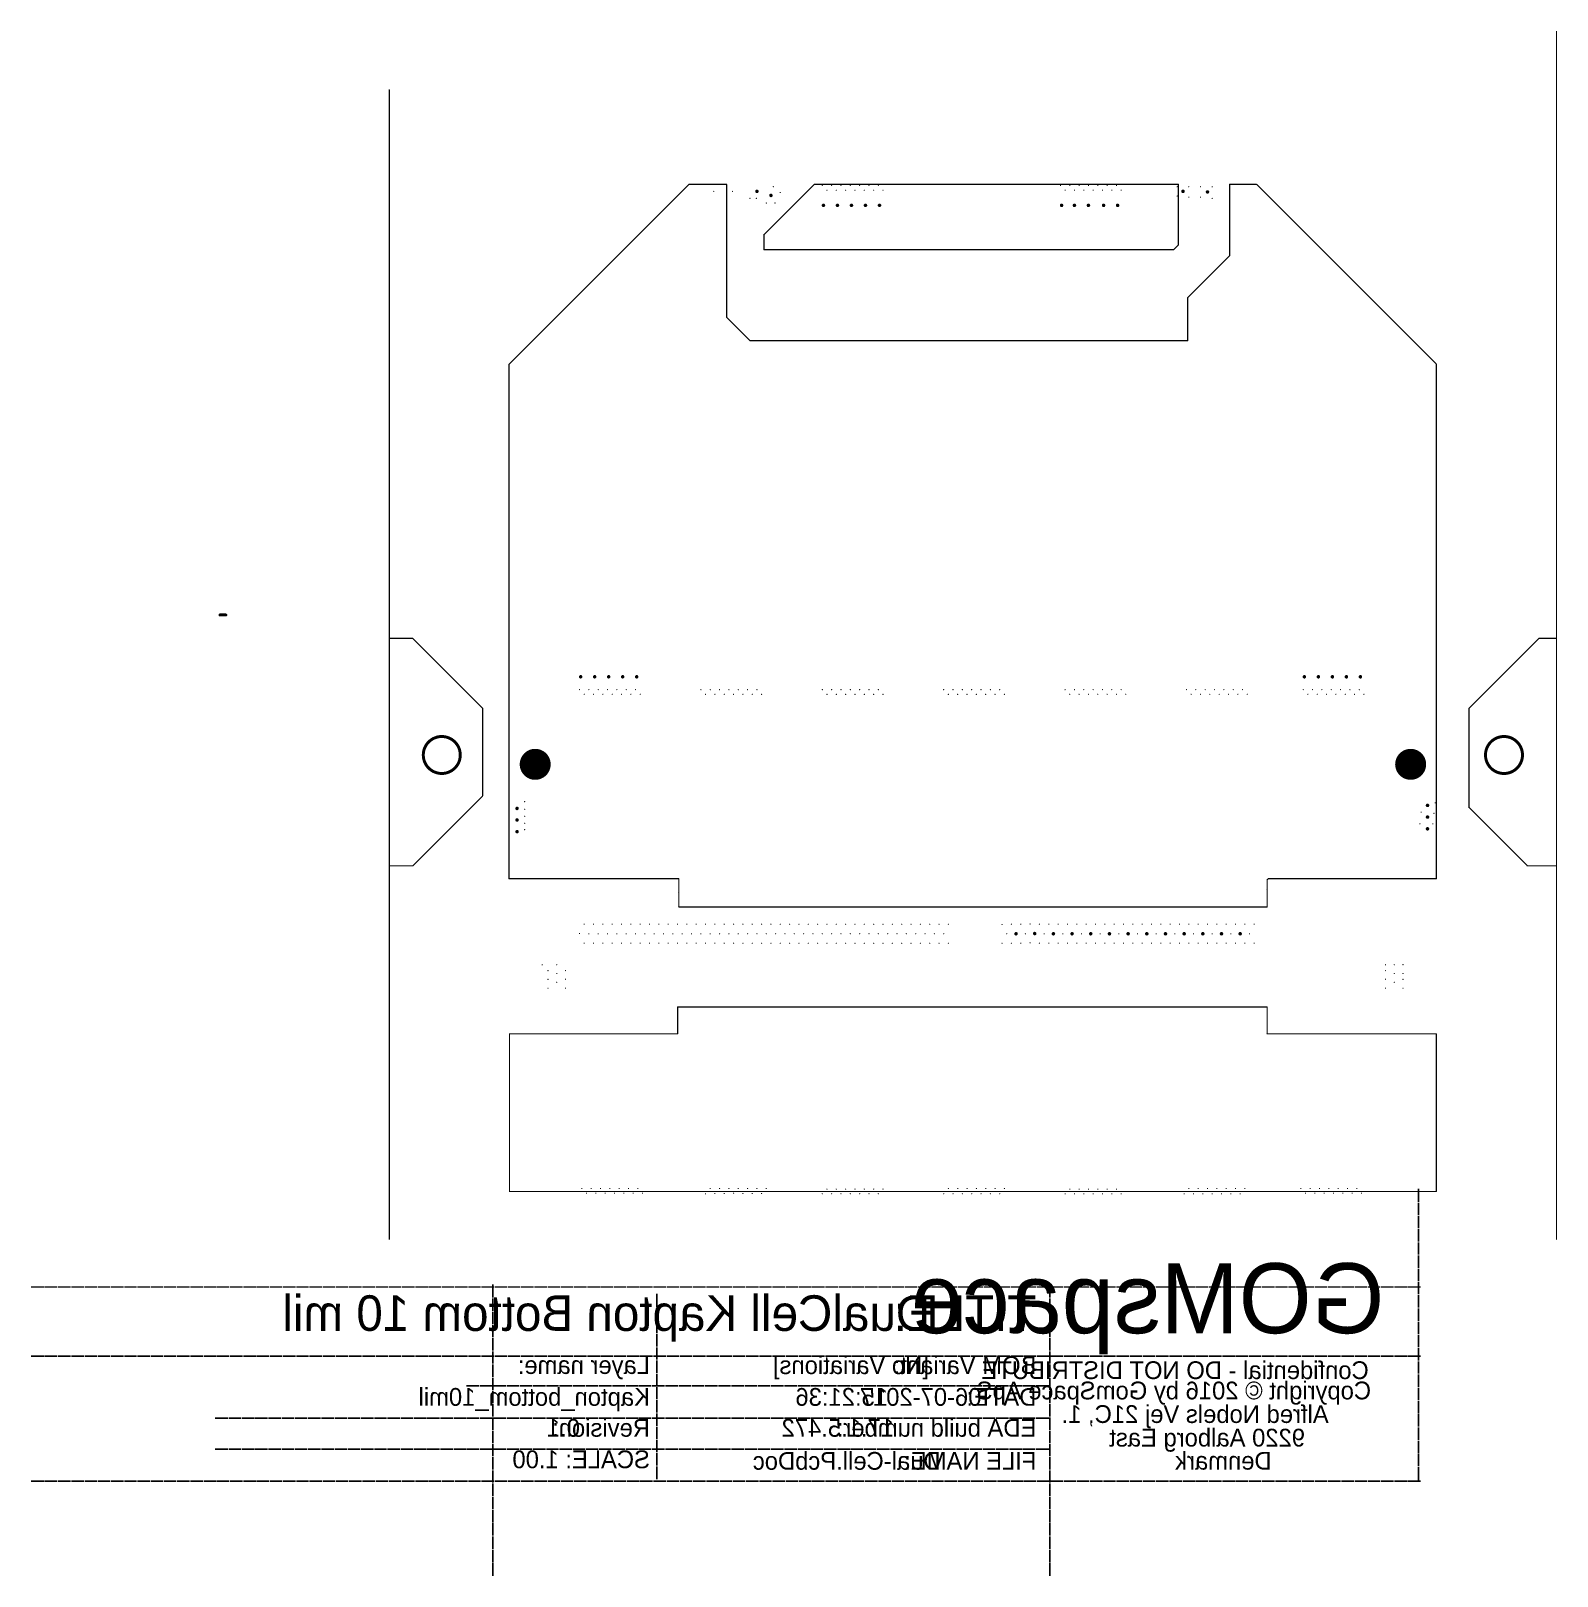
# Model space of a CAD drawing. Header units: millimetres. Extents: x 16 to 146, y 53 to 186.
import ezdxf

# ---------------------------------------------------------------- set-up
doc = ezdxf.new("R2010")
doc.units = ezdxf.units.MM
for name, color, linetype in [('Mechanical24', 56, 'Continuous'), ('PadHoleLayer', 156, 'Continuous'), ('ViaHoleLayer', 16, 'Continuous')]:
    doc.layers.add(name, color=color, linetype=linetype)

msp = doc.modelspace()

# ---------------------------------------------------------------- linework, layer by layer
at = {"layer": 'Mechanical24'}
for points, const_width in [([(146.33, 82.35), (146.33, 185.85)], 0.1), ([(46.33, 82.35), (46.33, 180.85)], 0.1), ([(56.58, 157.32), (72, 172.75)], 0.1), ([(72, 172.75), (75.23, 172.75)], 0.1), ([(75.23, 161.35), (75.23, 172.75)], 0.1), ([(78.43, 168.45), (82.73, 172.75)], 0.1), ([(82.73, 172.75), (113.93, 172.75)], 0.1), ([(113.93, 167.55), (113.93, 172.75)], 0.1), ([(118.33, 172.75), (120.63, 172.75)], 0.1), ([(118.33, 166.65), (118.33, 172.75)], 0.1), ([(120.63, 172.75), (136.03, 157.35)], 0.1), ([(78.43, 167.15), (78.43, 168.45)], 0.1), ([(78.43, 167.15), (113.53, 167.15)], 0.1), ([(113.53, 167.15), (113.93, 167.55)], 0.1), ([(114.73, 163.05), (118.33, 166.65)], 0.1), ([(114.73, 159.35), (114.73, 163.05)], 0.1), ([(75.23, 161.35), (77.23, 159.35)], 0.1), ([(77.23, 159.35), (114.73, 159.35)], 0.1), ([(56.58, 113.25), (56.58, 157.32)], 0.1), ([(136.03, 113.25), (136.03, 157.35)], 0.1), ([(31.83, 135.85), (32.33, 135.85)], 0.254), ([(46.33, 133.85), (48.33, 133.85)], 0.1), ([(48.33, 133.85), (54.33, 127.85)], 0.1), ([(138.83, 127.85), (144.83, 133.85)], 0.1), ([(144.83, 133.85), (146.33, 133.85)], 0.1), ([(54.33, 120.35), (54.33, 127.85)], 0.1), ([(138.83, 119.35), (138.83, 127.85)], 0.1), ([(48.33, 114.35), (54.33, 120.35)], 0.1), ([(138.83, 119.35), (143.83, 114.35)], 0.1), ([(46.33, 114.35), (48.33, 114.35)], 0.1), ([(143.83, 114.35), (146.33, 114.35)], 0.1), ([(56.58, 113.25), (64.17, 113.25)], 0.1), ([(64.17, 113.25), (71.13, 113.25)], 0.1), ([(71.13, 112.03), (71.13, 113.25)], 0.1), ([(121.53, 113.15), (121.63, 113.25)], 0.1), ([(121.53, 112.35), (121.53, 113.15)], 0.1), ([(121.63, 113.25), (128.23, 113.25)], 0.1), ([(128.23, 113.25), (136.03, 113.25)], 0.1), ([(71.13, 110.83), (71.13, 112.03)], 0.1), ([(121.53, 110.83), (121.53, 112.35)], 0.1), ([(71.13, 110.83), (121.53, 110.83)], 0.1), ([(71.03, 99.95), (71.03, 102.25)], 0.1), ([(71.03, 102.25), (121.53, 102.25)], 0.1), ([(121.53, 99.95), (121.53, 102.25)], 0.1), ([(56.63, 99.95), (69.13, 99.95)], 0.1), ([(56.63, 86.45), (56.63, 99.95)], 0.1), ([(69.13, 99.95), (71.03, 99.95)], 0.1), ([(121.53, 99.95), (136.03, 99.95)], 0.1), ([(136.03, 86.45), (136.03, 99.95)], 0.1), ([(56.63, 86.45), (136.03, 86.45)], 0.1)]:
    msp.add_lwpolyline(points, dxfattribs=dict(at, const_width=const_width))
for points, const_width in [([(146.3, 185.85, 1), (146.35, 185.85, 1)], 0.05), ([(46.3, 180.85, 1), (46.35, 180.85, 1)], 0.05), ([(71.98, 172.75, 1), (72.03, 172.75, 1)], 0.05), ([(71.98, 172.75, 1), (72.03, 172.75, 1)], 0.05), ([(75.2, 172.75, 1), (75.25, 172.75, 1)], 0.05), ([(75.2, 172.75, 1), (75.25, 172.75, 1)], 0.05), ([(82.7, 172.75, 1), (82.75, 172.75, 1)], 0.05), ([(82.7, 172.75, 1), (82.75, 172.75, 1)], 0.05), ([(113.9, 172.75, 1), (113.95, 172.75, 1)], 0.05), ([(113.9, 172.75, 1), (113.95, 172.75, 1)], 0.05), ([(118.3, 172.75, 1), (118.35, 172.75, 1)], 0.05), ([(118.3, 172.75, 1), (118.35, 172.75, 1)], 0.05), ([(120.6, 172.75, 1), (120.65, 172.75, 1)], 0.05), ([(120.6, 172.75, 1), (120.65, 172.75, 1)], 0.05), ([(78.4, 168.45, 1), (78.45, 168.45, 1)], 0.05), ([(78.4, 168.45, 1), (78.45, 168.45, 1)], 0.05), ([(78.4, 167.15, 1), (78.45, 167.15, 1)], 0.05), ([(78.4, 167.15, 1), (78.45, 167.15, 1)], 0.05), ([(113.5, 167.15, 1), (113.55, 167.15, 1)], 0.05), ([(113.5, 167.15, 1), (113.55, 167.15, 1)], 0.05), ([(113.9, 167.55, 1), (113.95, 167.55, 1)], 0.05), ([(113.9, 167.55, 1), (113.95, 167.55, 1)], 0.05), ([(118.3, 166.65, 1), (118.35, 166.65, 1)], 0.05), ([(118.3, 166.65, 1), (118.35, 166.65, 1)], 0.05), ([(114.7, 163.05, 1), (114.75, 163.05, 1)], 0.05), ([(114.7, 163.05, 1), (114.75, 163.05, 1)], 0.05), ([(75.2, 161.35, 1), (75.25, 161.35, 1)], 0.05), ([(75.2, 161.35, 1), (75.25, 161.35, 1)], 0.05), ([(77.2, 159.35, 1), (77.25, 159.35, 1)], 0.05), ([(77.2, 159.35, 1), (77.25, 159.35, 1)], 0.05), ([(114.7, 159.35, 1), (114.75, 159.35, 1)], 0.05), ([(114.7, 159.35, 1), (114.75, 159.35, 1)], 0.05), ([(56.55, 157.32, 1), (56.6, 157.32, 1)], 0.05), ([(56.55, 157.32, 1), (56.6, 157.32, 1)], 0.05), ([(136, 157.35, 1), (136.05, 157.35, 1)], 0.05), ([(136, 157.35, 1), (136.05, 157.35, 1)], 0.05), ([(31.76, 135.85, 1), (31.89, 135.85, 1)], 0.127), ([(32.26, 135.85, 1), (32.39, 135.85, 1)], 0.127), ([(46.3, 133.85, 1), (46.35, 133.85, 1)], 0.05), ([(48.3, 133.85, 1), (48.35, 133.85, 1)], 0.05), ([(48.3, 133.85, 1), (48.35, 133.85, 1)], 0.05), ([(144.8, 133.85, 1), (144.85, 133.85, 1)], 0.05), ([(144.8, 133.85, 1), (144.85, 133.85, 1)], 0.05), ([(146.3, 133.85, 1), (146.35, 133.85, 1)], 0.05), ([(54.3, 127.85, 1), (54.35, 127.85, 1)], 0.05), ([(54.3, 127.85, 1), (54.35, 127.85, 1)], 0.05), ([(138.8, 127.85, 1), (138.85, 127.85, 1)], 0.05), ([(138.8, 127.85, 1), (138.85, 127.85, 1)], 0.05), ([(52.41, 123.85, 1), (49.24, 123.85, 1)], 0.254), ([(143.41, 123.85, 1), (140.24, 123.85, 1)], 0.254), ([(49.18, 123.85, 1), (49.31, 123.85, 1)], 0.127), ([(52.34, 123.85, 1), (52.47, 123.85, 1)], 0.127), ([(60.03, 123.05, 1), (57.63, 123.05, 1)], 0.254), ([(57.56, 123.05, 1), (57.69, 123.05, 1)], 0.127), ([(59.96, 123.05, 1), (60.09, 123.05, 1)], 0.127), ([(135.03, 123.05, 1), (132.63, 123.05, 1)], 0.254), ([(132.56, 123.05, 1), (132.69, 123.05, 1)], 0.127), ([(134.96, 123.05, 1), (135.09, 123.05, 1)], 0.127), ([(140.18, 123.85, 1), (140.31, 123.85, 1)], 0.127), ([(143.34, 123.85, 1), (143.47, 123.85, 1)], 0.127), ([(54.3, 120.35, 1), (54.35, 120.35, 1)], 0.05), ([(54.3, 120.35, 1), (54.35, 120.35, 1)], 0.05), ([(138.8, 119.35, 1), (138.85, 119.35, 1)], 0.05), ([(138.8, 119.35, 1), (138.85, 119.35, 1)], 0.05), ([(46.3, 114.35, 1), (46.35, 114.35, 1)], 0.05), ([(48.3, 114.35, 1), (48.35, 114.35, 1)], 0.05), ([(48.3, 114.35, 1), (48.35, 114.35, 1)], 0.05), ([(143.8, 114.35, 1), (143.85, 114.35, 1)], 0.05), ([(143.8, 114.35, 1), (143.85, 114.35, 1)], 0.05), ([(146.3, 114.35, 1), (146.35, 114.35, 1)], 0.05), ([(56.55, 113.25, 1), (56.6, 113.25, 1)], 0.05), ([(56.55, 113.25, 1), (56.6, 113.25, 1)], 0.05), ([(64.15, 113.25, 1), (64.2, 113.25, 1)], 0.05), ([(64.15, 113.25, 1), (64.2, 113.25, 1)], 0.05), ([(71.1, 113.25, 1), (71.15, 113.25, 1)], 0.05), ([(71.1, 113.25, 1), (71.15, 113.25, 1)], 0.05), ([(121.5, 113.15, 1), (121.55, 113.15, 1)], 0.05), ([(121.5, 113.15, 1), (121.55, 113.15, 1)], 0.05), ([(121.6, 113.25, 1), (121.65, 113.25, 1)], 0.05), ([(121.6, 113.25, 1), (121.65, 113.25, 1)], 0.05), ([(128.2, 113.25, 1), (128.25, 113.25, 1)], 0.05), ([(128.2, 113.25, 1), (128.25, 113.25, 1)], 0.05), ([(136, 113.25, 1), (136.05, 113.25, 1)], 0.05), ([(136, 113.25, 1), (136.05, 113.25, 1)], 0.05), ([(71.1, 112.03, 1), (71.15, 112.03, 1)], 0.05), ([(71.1, 112.03, 1), (71.15, 112.03, 1)], 0.05), ([(121.5, 112.35, 1), (121.55, 112.35, 1)], 0.05), ([(121.5, 112.35, 1), (121.55, 112.35, 1)], 0.05), ([(71.1, 110.83, 1), (71.15, 110.83, 1)], 0.05), ([(71.1, 110.83, 1), (71.15, 110.83, 1)], 0.05), ([(121.5, 110.83, 1), (121.55, 110.83, 1)], 0.05), ([(121.5, 110.83, 1), (121.55, 110.83, 1)], 0.05), ([(71, 102.25, 1), (71.05, 102.25, 1)], 0.05), ([(71, 102.25, 1), (71.05, 102.25, 1)], 0.05), ([(121.5, 102.25, 1), (121.55, 102.25, 1)], 0.05), ([(121.5, 102.25, 1), (121.55, 102.25, 1)], 0.05), ([(56.6, 99.95, 1), (56.65, 99.95, 1)], 0.05), ([(56.6, 99.95, 1), (56.65, 99.95, 1)], 0.05), ([(69.1, 99.95, 1), (69.15, 99.95, 1)], 0.05), ([(69.1, 99.95, 1), (69.15, 99.95, 1)], 0.05), ([(71, 99.95, 1), (71.05, 99.95, 1)], 0.05), ([(71, 99.95, 1), (71.05, 99.95, 1)], 0.05), ([(121.5, 99.95, 1), (121.55, 99.95, 1)], 0.05), ([(121.5, 99.95, 1), (121.55, 99.95, 1)], 0.05), ([(136, 99.95, 1), (136.05, 99.95, 1)], 0.05), ([(136, 99.95, 1), (136.05, 99.95, 1)], 0.05), ([(56.6, 86.45, 1), (56.65, 86.45, 1)], 0.05), ([(56.6, 86.45, 1), (56.65, 86.45, 1)], 0.05), ([(136, 86.45, 1), (136.05, 86.45, 1)], 0.05), ([(136, 86.45, 1), (136.05, 86.45, 1)], 0.05), ([(46.3, 82.35, 1), (46.35, 82.35, 1)], 0.05), ([(146.3, 82.35, 1), (146.35, 82.35, 1)], 0.05)]:
    msp.add_lwpolyline(points, format="xyb", close=True, dxfattribs=dict(at, const_width=const_width))
at = {"layer": 'PadHoleLayer', "const_width": 1.1}
for points in [[(58.28, 123.05, 1), (59.37, 123.05, 1)], [(133.28, 123.05, 1), (134.37, 123.05, 1)]]:
    msp.add_lwpolyline(points, format="xyb", close=True, dxfattribs=at)
at = {"layer": 'ViaHoleLayer'}
for points, const_width in [([(74.1, 172.15, 1), (74.15, 172.15, 1)], 0.05), ([(75.7, 172.15, 1), (75.75, 172.15, 1)], 0.05), ([(77.75, 172.15, 1), (77.9, 172.15, 1)], 0.15), ([(79.2, 172.55, 1), (79.25, 172.55, 1)], 0.05), ([(83.4, 172.65, 1), (83.45, 172.65, 1)], 0.05), ([(83.8, 172.25, 1), (83.85, 172.25, 1)], 0.05), ([(84.2, 172.65, 1), (84.25, 172.65, 1)], 0.05), ([(84.6, 172.25, 1), (84.65, 172.25, 1)], 0.05), ([(85, 172.65, 1), (85.05, 172.65, 1)], 0.05), ([(85.4, 172.25, 1), (85.45, 172.25, 1)], 0.05), ([(85.8, 172.65, 1), (85.85, 172.65, 1)], 0.05), ([(86.2, 172.25, 1), (86.25, 172.25, 1)], 0.05), ([(86.6, 172.65, 1), (86.65, 172.65, 1)], 0.05), ([(87, 172.25, 1), (87.05, 172.25, 1)], 0.05), ([(87.4, 172.65, 1), (87.45, 172.65, 1)], 0.05), ([(87.8, 172.25, 1), (87.85, 172.25, 1)], 0.05), ([(88.2, 172.65, 1), (88.25, 172.65, 1)], 0.05), ([(88.6, 172.25, 1), (88.65, 172.25, 1)], 0.05), ([(103.8, 172.65, 1), (103.85, 172.65, 1)], 0.05), ([(104.2, 172.25, 1), (104.25, 172.25, 1)], 0.05), ([(104.6, 172.65, 1), (104.65, 172.65, 1)], 0.05), ([(105, 172.25, 1), (105.05, 172.25, 1)], 0.05), ([(105.4, 172.65, 1), (105.45, 172.65, 1)], 0.05), ([(105.8, 172.25, 1), (105.85, 172.25, 1)], 0.05), ([(106.2, 172.65, 1), (106.25, 172.65, 1)], 0.05), ([(106.6, 172.25, 1), (106.65, 172.25, 1)], 0.05), ([(107, 172.65, 1), (107.05, 172.65, 1)], 0.05), ([(107.4, 172.25, 1), (107.45, 172.25, 1)], 0.05), ([(107.8, 172.65, 1), (107.85, 172.65, 1)], 0.05), ([(108.2, 172.25, 1), (108.25, 172.25, 1)], 0.05), ([(108.6, 172.65, 1), (108.65, 172.65, 1)], 0.05), ([(109, 172.25, 1), (109.05, 172.25, 1)], 0.05), ([(113.8, 172.55, 1), (113.85, 172.55, 1)], 0.05), ([(114.25, 172.15, 1), (114.4, 172.15, 1)], 0.15), ([(114.8, 172.55, 1), (114.85, 172.55, 1)], 0.05), ([(115.8, 172.55, 1), (115.85, 172.55, 1)], 0.05), ([(116.35, 172.1, 1), (116.5, 172.1, 1)], 0.15), ([(116.8, 172.55, 1), (116.85, 172.55, 1)], 0.05), ([(77.2, 171.55, 1), (77.25, 171.55, 1)], 0.05), ([(77.75, 171.55, 1), (77.8, 171.55, 1)], 0.05), ([(78.6, 171.15, 1), (78.65, 171.15, 1)], 0.05), ([(78.95, 171.8, 1), (79.1, 171.8, 1)], 0.15), ([(79.35, 171.15, 1), (79.4, 171.15, 1)], 0.05), ([(79.8, 172.05, 1), (79.85, 172.05, 1)], 0.05), ([(83.45, 170.95, 1), (83.6, 170.95, 1)], 0.15), ([(84.65, 170.95, 1), (84.8, 170.95, 1)], 0.15), ([(85.85, 170.95, 1), (86, 170.95, 1)], 0.15), ([(87.05, 170.95, 1), (87.2, 170.95, 1)], 0.15), ([(88.25, 170.95, 1), (88.4, 170.95, 1)], 0.15), ([(103.85, 170.95, 1), (104, 170.95, 1)], 0.15), ([(104.95, 170.95, 1), (105.1, 170.95, 1)], 0.15), ([(106.15, 170.95, 1), (106.3, 170.95, 1)], 0.15), ([(107.45, 170.95, 1), (107.6, 170.95, 1)], 0.15), ([(108.65, 170.95, 1), (108.8, 170.95, 1)], 0.15), ([(113.8, 171.75, 1), (113.85, 171.75, 1)], 0.05), ([(114.8, 171.65, 1), (114.85, 171.65, 1)], 0.05), ([(115.8, 171.65, 1), (115.85, 171.65, 1)], 0.05), ([(116.8, 171.55, 1), (116.85, 171.55, 1)], 0.05), ([(62.65, 130.55, 1), (62.8, 130.55, 1)], 0.15), ([(63.85, 130.55, 1), (64, 130.55, 1)], 0.15), ([(65.05, 130.55, 1), (65.2, 130.55, 1)], 0.15), ([(66.25, 130.55, 1), (66.4, 130.55, 1)], 0.15), ([(67.45, 130.55, 1), (67.6, 130.55, 1)], 0.15), ([(124.65, 130.55, 1), (124.8, 130.55, 1)], 0.15), ([(125.85, 130.55, 1), (126, 130.55, 1)], 0.15), ([(127.05, 130.55, 1), (127.2, 130.55, 1)], 0.15), ([(128.25, 130.55, 1), (128.4, 130.55, 1)], 0.15), ([(129.45, 130.55, 1), (129.6, 130.55, 1)], 0.15), ([(62.6, 129.45, 1), (62.65, 129.45, 1)], 0.05), ([(63, 129.05, 1), (63.05, 129.05, 1)], 0.05), ([(63.4, 129.45, 1), (63.45, 129.45, 1)], 0.05), ([(63.8, 129.05, 1), (63.85, 129.05, 1)], 0.05), ([(64.2, 129.45, 1), (64.25, 129.45, 1)], 0.05), ([(64.6, 129.05, 1), (64.65, 129.05, 1)], 0.05), ([(65, 129.45, 1), (65.05, 129.45, 1)], 0.05), ([(65.4, 129.05, 1), (65.45, 129.05, 1)], 0.05), ([(65.8, 129.45, 1), (65.85, 129.45, 1)], 0.05), ([(66.2, 129.05, 1), (66.25, 129.05, 1)], 0.05), ([(66.6, 129.45, 1), (66.65, 129.45, 1)], 0.05), ([(67, 129.05, 1), (67.05, 129.05, 1)], 0.05), ([(67.4, 129.45, 1), (67.45, 129.45, 1)], 0.05), ([(67.8, 129.05, 1), (67.85, 129.05, 1)], 0.05), ([(73, 129.45, 1), (73.05, 129.45, 1)], 0.05), ([(73.4, 129.05, 1), (73.45, 129.05, 1)], 0.05), ([(73.8, 129.45, 1), (73.85, 129.45, 1)], 0.05), ([(74.2, 129.05, 1), (74.25, 129.05, 1)], 0.05), ([(74.6, 129.45, 1), (74.65, 129.45, 1)], 0.05), ([(75, 129.05, 1), (75.05, 129.05, 1)], 0.05), ([(75.4, 129.45, 1), (75.45, 129.45, 1)], 0.05), ([(75.8, 129.05, 1), (75.85, 129.05, 1)], 0.05), ([(76.2, 129.45, 1), (76.25, 129.45, 1)], 0.05), ([(76.6, 129.05, 1), (76.65, 129.05, 1)], 0.05), ([(77, 129.45, 1), (77.05, 129.45, 1)], 0.05), ([(77.4, 129.05, 1), (77.45, 129.05, 1)], 0.05), ([(77.8, 129.45, 1), (77.85, 129.45, 1)], 0.05), ([(78.2, 129.05, 1), (78.25, 129.05, 1)], 0.05), ([(83.4, 129.45, 1), (83.45, 129.45, 1)], 0.05), ([(83.8, 129.05, 1), (83.85, 129.05, 1)], 0.05), ([(84.2, 129.45, 1), (84.25, 129.45, 1)], 0.05), ([(84.6, 129.05, 1), (84.65, 129.05, 1)], 0.05), ([(85, 129.45, 1), (85.05, 129.45, 1)], 0.05), ([(85.4, 129.05, 1), (85.45, 129.05, 1)], 0.05), ([(85.8, 129.45, 1), (85.85, 129.45, 1)], 0.05), ([(86.2, 129.05, 1), (86.25, 129.05, 1)], 0.05), ([(86.6, 129.45, 1), (86.65, 129.45, 1)], 0.05), ([(87, 129.05, 1), (87.05, 129.05, 1)], 0.05), ([(87.4, 129.45, 1), (87.45, 129.45, 1)], 0.05), ([(87.8, 129.05, 1), (87.85, 129.05, 1)], 0.05), ([(88.2, 129.45, 1), (88.25, 129.45, 1)], 0.05), ([(88.6, 129.05, 1), (88.65, 129.05, 1)], 0.05), ([(93.8, 129.45, 1), (93.85, 129.45, 1)], 0.05), ([(94.2, 129.05, 1), (94.25, 129.05, 1)], 0.05), ([(94.6, 129.45, 1), (94.65, 129.45, 1)], 0.05), ([(95, 129.05, 1), (95.05, 129.05, 1)], 0.05), ([(95.4, 129.45, 1), (95.45, 129.45, 1)], 0.05), ([(95.8, 129.05, 1), (95.85, 129.05, 1)], 0.05), ([(96.2, 129.45, 1), (96.25, 129.45, 1)], 0.05), ([(96.6, 129.05, 1), (96.65, 129.05, 1)], 0.05), ([(97, 129.45, 1), (97.05, 129.45, 1)], 0.05), ([(97.4, 129.05, 1), (97.45, 129.05, 1)], 0.05), ([(97.8, 129.45, 1), (97.85, 129.45, 1)], 0.05), ([(98.2, 129.05, 1), (98.25, 129.05, 1)], 0.05), ([(98.6, 129.45, 1), (98.65, 129.45, 1)], 0.05), ([(99, 129.05, 1), (99.05, 129.05, 1)], 0.05), ([(104.2, 129.45, 1), (104.25, 129.45, 1)], 0.05), ([(104.6, 129.05, 1), (104.65, 129.05, 1)], 0.05), ([(105, 129.45, 1), (105.05, 129.45, 1)], 0.05), ([(105.4, 129.05, 1), (105.45, 129.05, 1)], 0.05), ([(105.8, 129.45, 1), (105.85, 129.45, 1)], 0.05), ([(106.2, 129.05, 1), (106.25, 129.05, 1)], 0.05), ([(106.6, 129.45, 1), (106.65, 129.45, 1)], 0.05), ([(107, 129.05, 1), (107.05, 129.05, 1)], 0.05), ([(107.4, 129.45, 1), (107.45, 129.45, 1)], 0.05), ([(107.8, 129.05, 1), (107.85, 129.05, 1)], 0.05), ([(108.2, 129.45, 1), (108.25, 129.45, 1)], 0.05), ([(108.6, 129.05, 1), (108.65, 129.05, 1)], 0.05), ([(109, 129.45, 1), (109.05, 129.45, 1)], 0.05), ([(109.4, 129.05, 1), (109.45, 129.05, 1)], 0.05), ([(114.6, 129.45, 1), (114.65, 129.45, 1)], 0.05), ([(115, 129.05, 1), (115.05, 129.05, 1)], 0.05), ([(115.4, 129.45, 1), (115.45, 129.45, 1)], 0.05), ([(115.8, 129.05, 1), (115.85, 129.05, 1)], 0.05), ([(116.2, 129.45, 1), (116.25, 129.45, 1)], 0.05), ([(116.6, 129.05, 1), (116.65, 129.05, 1)], 0.05), ([(117, 129.45, 1), (117.05, 129.45, 1)], 0.05), ([(117.4, 129.05, 1), (117.45, 129.05, 1)], 0.05), ([(117.8, 129.45, 1), (117.85, 129.45, 1)], 0.05), ([(118.2, 129.05, 1), (118.25, 129.05, 1)], 0.05), ([(118.6, 129.45, 1), (118.65, 129.45, 1)], 0.05), ([(119, 129.05, 1), (119.05, 129.05, 1)], 0.05), ([(119.4, 129.45, 1), (119.45, 129.45, 1)], 0.05), ([(119.8, 129.05, 1), (119.85, 129.05, 1)], 0.05), ([(124.6, 129.45, 1), (124.65, 129.45, 1)], 0.05), ([(125, 129.05, 1), (125.05, 129.05, 1)], 0.05), ([(125.4, 129.45, 1), (125.45, 129.45, 1)], 0.05), ([(125.8, 129.05, 1), (125.85, 129.05, 1)], 0.05), ([(126.2, 129.45, 1), (126.25, 129.45, 1)], 0.05), ([(126.6, 129.05, 1), (126.65, 129.05, 1)], 0.05), ([(127, 129.45, 1), (127.05, 129.45, 1)], 0.05), ([(127.4, 129.05, 1), (127.45, 129.05, 1)], 0.05), ([(127.8, 129.45, 1), (127.85, 129.45, 1)], 0.05), ([(128.2, 129.05, 1), (128.25, 129.05, 1)], 0.05), ([(128.6, 129.45, 1), (128.65, 129.45, 1)], 0.05), ([(129, 129.05, 1), (129.05, 129.05, 1)], 0.05), ([(129.4, 129.45, 1), (129.45, 129.45, 1)], 0.05), ([(129.8, 129.05, 1), (129.85, 129.05, 1)], 0.05), ([(57.2, 119.27, 1), (57.35, 119.27, 1)], 0.15), ([(57.9, 119.85, 1), (57.95, 119.85, 1)], 0.05), ([(57.9, 119.2, 1), (57.95, 119.2, 1)], 0.05), ([(135.2, 119.53, 1), (135.35, 119.53, 1)], 0.15), ([(135.9, 119.75, 1), (135.95, 119.75, 1)], 0.05), ([(57.2, 118.28, 1), (57.35, 118.28, 1)], 0.15), ([(57.9, 118.6, 1), (57.95, 118.6, 1)], 0.05), ([(57.9, 118, 1), (57.95, 118, 1)], 0.05), ([(134.6, 117.95, 1), (134.65, 117.95, 1)], 0.05), ([(134.7, 118.95, 1), (134.75, 118.95, 1)], 0.05), ([(135.2, 118.53, 1), (135.35, 118.53, 1)], 0.15), ([(135.7, 117.95, 1), (135.75, 117.95, 1)], 0.05), ([(135.8, 118.85, 1), (135.85, 118.85, 1)], 0.05), ([(57.2, 117.28, 1), (57.35, 117.28, 1)], 0.15), ([(57.9, 117.45, 1), (57.95, 117.45, 1)], 0.05), ([(135.2, 117.52, 1), (135.35, 117.52, 1)], 0.15), ([(62.6, 108.55, 1), (62.65, 108.55, 1)], 0.05), ([(63, 109.35, 1), (63.05, 109.35, 1)], 0.05), ([(63.8, 109.35, 1), (63.85, 109.35, 1)], 0.05), ([(64.6, 109.35, 1), (64.65, 109.35, 1)], 0.05), ([(65.4, 109.35, 1), (65.45, 109.35, 1)], 0.05), ([(66.2, 109.35, 1), (66.25, 109.35, 1)], 0.05), ([(67, 109.35, 1), (67.05, 109.35, 1)], 0.05), ([(67.8, 109.35, 1), (67.85, 109.35, 1)], 0.05), ([(68.6, 109.35, 1), (68.65, 109.35, 1)], 0.05), ([(69.4, 109.35, 1), (69.45, 109.35, 1)], 0.05), ([(70.2, 109.35, 1), (70.25, 109.35, 1)], 0.05), ([(71, 109.35, 1), (71.05, 109.35, 1)], 0.05), ([(71.8, 109.35, 1), (71.85, 109.35, 1)], 0.05), ([(72.6, 109.35, 1), (72.65, 109.35, 1)], 0.05), ([(73.4, 109.35, 1), (73.45, 109.35, 1)], 0.05), ([(74.2, 109.35, 1), (74.25, 109.35, 1)], 0.05), ([(75, 109.35, 1), (75.05, 109.35, 1)], 0.05), ([(75.8, 109.35, 1), (75.85, 109.35, 1)], 0.05), ([(76.6, 109.35, 1), (76.65, 109.35, 1)], 0.05), ([(77.4, 109.35, 1), (77.45, 109.35, 1)], 0.05), ([(78.2, 109.35, 1), (78.25, 109.35, 1)], 0.05), ([(79, 109.35, 1), (79.05, 109.35, 1)], 0.05), ([(79.8, 109.35, 1), (79.85, 109.35, 1)], 0.05), ([(80.6, 109.35, 1), (80.65, 109.35, 1)], 0.05), ([(81.4, 109.35, 1), (81.45, 109.35, 1)], 0.05), ([(82.2, 109.35, 1), (82.25, 109.35, 1)], 0.05), ([(83, 109.35, 1), (83.05, 109.35, 1)], 0.05), ([(83.8, 109.35, 1), (83.85, 109.35, 1)], 0.05), ([(84.6, 109.35, 1), (84.65, 109.35, 1)], 0.05), ([(85.4, 109.35, 1), (85.45, 109.35, 1)], 0.05), ([(86.2, 109.35, 1), (86.25, 109.35, 1)], 0.05), ([(87, 109.35, 1), (87.05, 109.35, 1)], 0.05), ([(87.8, 109.35, 1), (87.85, 109.35, 1)], 0.05), ([(88.6, 109.35, 1), (88.65, 109.35, 1)], 0.05), ([(89.4, 109.35, 1), (89.45, 109.35, 1)], 0.05), ([(90.2, 109.35, 1), (90.25, 109.35, 1)], 0.05), ([(91, 109.35, 1), (91.05, 109.35, 1)], 0.05), ([(91.8, 109.35, 1), (91.85, 109.35, 1)], 0.05), ([(92.6, 109.35, 1), (92.65, 109.35, 1)], 0.05), ([(93.4, 109.35, 1), (93.45, 109.35, 1)], 0.05), ([(94.2, 109.35, 1), (94.25, 109.35, 1)], 0.05), ([(98.8, 109.32, 1), (98.85, 109.32, 1)], 0.05), ([(99.6, 109.35, 1), (99.65, 109.35, 1)], 0.05), ([(99.95, 108.53, 1), (100.1, 108.53, 1)], 0.15), ([(100.4, 109.35, 1), (100.45, 109.35, 1)], 0.05), ([(101.2, 109.37, 1), (101.25, 109.37, 1)], 0.05), ([(101.55, 108.55, 1), (101.7, 108.55, 1)], 0.15), ([(102, 109.35, 1), (102.05, 109.35, 1)], 0.05), ([(102.8, 109.35, 1), (102.85, 109.35, 1)], 0.05), ([(103.15, 108.53, 1), (103.3, 108.53, 1)], 0.15), ([(103.6, 109.35, 1), (103.65, 109.35, 1)], 0.05), ([(104.4, 109.35, 1), (104.45, 109.35, 1)], 0.05), ([(104.75, 108.53, 1), (104.9, 108.53, 1)], 0.15), ([(105.2, 109.35, 1), (105.25, 109.35, 1)], 0.05), ([(106, 109.35, 1), (106.05, 109.35, 1)], 0.05), ([(106.35, 108.53, 1), (106.5, 108.53, 1)], 0.15), ([(106.8, 109.35, 1), (106.85, 109.35, 1)], 0.05), ([(107.6, 109.35, 1), (107.65, 109.35, 1)], 0.05), ([(107.95, 108.53, 1), (108.1, 108.53, 1)], 0.15), ([(108.4, 109.35, 1), (108.45, 109.35, 1)], 0.05), ([(109.2, 109.35, 1), (109.25, 109.35, 1)], 0.05), ([(109.55, 108.53, 1), (109.7, 108.53, 1)], 0.15), ([(110, 109.35, 1), (110.05, 109.35, 1)], 0.05), ([(110.8, 109.35, 1), (110.85, 109.35, 1)], 0.05), ([(111.15, 108.53, 1), (111.3, 108.53, 1)], 0.15), ([(111.6, 109.35, 1), (111.65, 109.35, 1)], 0.05), ([(112.4, 109.35, 1), (112.45, 109.35, 1)], 0.05), ([(112.75, 108.53, 1), (112.9, 108.53, 1)], 0.15), ([(113.2, 109.35, 1), (113.25, 109.35, 1)], 0.05), ([(114, 109.35, 1), (114.05, 109.35, 1)], 0.05), ([(114.35, 108.53, 1), (114.5, 108.53, 1)], 0.15), ([(114.8, 109.35, 1), (114.85, 109.35, 1)], 0.05), ([(115.6, 109.35, 1), (115.65, 109.35, 1)], 0.05), ([(115.95, 108.53, 1), (116.1, 108.53, 1)], 0.15), ([(116.4, 109.35, 1), (116.45, 109.35, 1)], 0.05), ([(117.2, 109.35, 1), (117.25, 109.35, 1)], 0.05), ([(117.55, 108.53, 1), (117.7, 108.53, 1)], 0.15), ([(118, 109.35, 1), (118.05, 109.35, 1)], 0.05), ([(118.8, 109.35, 1), (118.85, 109.35, 1)], 0.05), ([(119.15, 108.53, 1), (119.3, 108.53, 1)], 0.15), ([(119.6, 109.35, 1), (119.65, 109.35, 1)], 0.05), ([(120.4, 109.35, 1), (120.45, 109.35, 1)], 0.05), ([(63, 107.72, 1), (63.05, 107.72, 1)], 0.05), ([(63.4, 108.53, 1), (63.45, 108.53, 1)], 0.05), ([(63.8, 107.72, 1), (63.85, 107.72, 1)], 0.05), ([(64.2, 108.53, 1), (64.25, 108.53, 1)], 0.05), ([(64.6, 107.72, 1), (64.65, 107.72, 1)], 0.05), ([(65, 108.53, 1), (65.05, 108.53, 1)], 0.05), ([(65.4, 107.72, 1), (65.45, 107.72, 1)], 0.05), ([(65.8, 108.53, 1), (65.85, 108.53, 1)], 0.05), ([(66.2, 107.72, 1), (66.25, 107.72, 1)], 0.05), ([(66.6, 108.53, 1), (66.65, 108.53, 1)], 0.05), ([(67, 107.72, 1), (67.05, 107.72, 1)], 0.05), ([(67.4, 108.53, 1), (67.45, 108.53, 1)], 0.05), ([(67.8, 107.72, 1), (67.85, 107.72, 1)], 0.05), ([(68.2, 108.53, 1), (68.25, 108.53, 1)], 0.05), ([(68.6, 107.72, 1), (68.65, 107.72, 1)], 0.05), ([(69, 108.53, 1), (69.05, 108.53, 1)], 0.05), ([(69.4, 107.72, 1), (69.45, 107.72, 1)], 0.05), ([(69.8, 108.53, 1), (69.85, 108.53, 1)], 0.05), ([(70.2, 107.72, 1), (70.25, 107.72, 1)], 0.05), ([(70.6, 108.53, 1), (70.65, 108.53, 1)], 0.05), ([(71, 107.72, 1), (71.05, 107.72, 1)], 0.05), ([(71.4, 108.53, 1), (71.45, 108.53, 1)], 0.05), ([(71.8, 107.72, 1), (71.85, 107.72, 1)], 0.05), ([(72.2, 108.53, 1), (72.25, 108.53, 1)], 0.05), ([(72.6, 107.72, 1), (72.65, 107.72, 1)], 0.05), ([(73, 108.53, 1), (73.05, 108.53, 1)], 0.05), ([(73.4, 107.72, 1), (73.45, 107.72, 1)], 0.05), ([(73.8, 108.53, 1), (73.85, 108.53, 1)], 0.05), ([(74.2, 107.72, 1), (74.25, 107.72, 1)], 0.05), ([(74.6, 108.53, 1), (74.65, 108.53, 1)], 0.05), ([(75, 107.72, 1), (75.05, 107.72, 1)], 0.05), ([(75.4, 108.53, 1), (75.45, 108.53, 1)], 0.05), ([(75.8, 107.72, 1), (75.85, 107.72, 1)], 0.05), ([(76.2, 108.53, 1), (76.25, 108.53, 1)], 0.05), ([(76.6, 107.72, 1), (76.65, 107.72, 1)], 0.05), ([(77, 108.53, 1), (77.05, 108.53, 1)], 0.05), ([(77.4, 107.72, 1), (77.45, 107.72, 1)], 0.05), ([(77.8, 108.53, 1), (77.85, 108.53, 1)], 0.05), ([(78.2, 107.72, 1), (78.25, 107.72, 1)], 0.05), ([(78.6, 108.53, 1), (78.65, 108.53, 1)], 0.05), ([(79, 107.72, 1), (79.05, 107.72, 1)], 0.05), ([(79.4, 108.53, 1), (79.45, 108.53, 1)], 0.05), ([(79.8, 107.72, 1), (79.85, 107.72, 1)], 0.05), ([(80.2, 108.53, 1), (80.25, 108.53, 1)], 0.05), ([(80.6, 107.72, 1), (80.65, 107.72, 1)], 0.05), ([(81, 108.53, 1), (81.05, 108.53, 1)], 0.05), ([(81.4, 107.72, 1), (81.45, 107.72, 1)], 0.05), ([(81.8, 108.53, 1), (81.85, 108.53, 1)], 0.05), ([(82.2, 107.72, 1), (82.25, 107.72, 1)], 0.05), ([(82.6, 108.53, 1), (82.65, 108.53, 1)], 0.05), ([(83, 107.72, 1), (83.05, 107.72, 1)], 0.05), ([(83.4, 108.53, 1), (83.45, 108.53, 1)], 0.05), ([(83.8, 107.72, 1), (83.85, 107.72, 1)], 0.05), ([(84.2, 108.53, 1), (84.25, 108.53, 1)], 0.05), ([(84.6, 107.72, 1), (84.65, 107.72, 1)], 0.05), ([(85, 108.53, 1), (85.05, 108.53, 1)], 0.05), ([(85.4, 107.72, 1), (85.45, 107.72, 1)], 0.05), ([(85.8, 108.53, 1), (85.85, 108.53, 1)], 0.05), ([(86.2, 107.72, 1), (86.25, 107.72, 1)], 0.05), ([(86.6, 108.53, 1), (86.65, 108.53, 1)], 0.05), ([(87, 107.72, 1), (87.05, 107.72, 1)], 0.05), ([(87.4, 108.53, 1), (87.45, 108.53, 1)], 0.05), ([(87.8, 107.72, 1), (87.85, 107.72, 1)], 0.05), ([(88.2, 108.53, 1), (88.25, 108.53, 1)], 0.05), ([(88.6, 107.72, 1), (88.65, 107.72, 1)], 0.05), ([(89, 108.53, 1), (89.05, 108.53, 1)], 0.05), ([(89.4, 107.72, 1), (89.45, 107.72, 1)], 0.05), ([(89.8, 108.53, 1), (89.85, 108.53, 1)], 0.05), ([(90.2, 107.72, 1), (90.25, 107.72, 1)], 0.05), ([(90.6, 108.53, 1), (90.65, 108.53, 1)], 0.05), ([(91, 107.72, 1), (91.05, 107.72, 1)], 0.05), ([(91.4, 108.53, 1), (91.45, 108.53, 1)], 0.05), ([(91.8, 107.72, 1), (91.85, 107.72, 1)], 0.05), ([(92.2, 108.53, 1), (92.25, 108.53, 1)], 0.05), ([(92.6, 107.72, 1), (92.65, 107.72, 1)], 0.05), ([(93, 108.53, 1), (93.05, 108.53, 1)], 0.05), ([(93.4, 107.72, 1), (93.45, 107.72, 1)], 0.05), ([(93.8, 108.53, 1), (93.85, 108.53, 1)], 0.05), ([(94.2, 107.72, 1), (94.25, 107.72, 1)], 0.05), ([(98.8, 107.72, 1), (98.85, 107.72, 1)], 0.05), ([(99.2, 108.53, 1), (99.25, 108.53, 1)], 0.05), ([(99.6, 107.72, 1), (99.65, 107.72, 1)], 0.05), ([(100.4, 107.72, 1), (100.45, 107.72, 1)], 0.05), ([(100.8, 108.53, 1), (100.85, 108.53, 1)], 0.05), ([(101.2, 107.75, 1), (101.25, 107.75, 1)], 0.05), ([(102, 107.72, 1), (102.05, 107.72, 1)], 0.05), ([(102.4, 108.53, 1), (102.45, 108.53, 1)], 0.05), ([(102.8, 107.72, 1), (102.85, 107.72, 1)], 0.05), ([(103.6, 107.72, 1), (103.65, 107.72, 1)], 0.05), ([(104, 108.53, 1), (104.05, 108.53, 1)], 0.05), ([(104.4, 107.72, 1), (104.45, 107.72, 1)], 0.05), ([(105.2, 107.72, 1), (105.25, 107.72, 1)], 0.05), ([(105.6, 108.53, 1), (105.65, 108.53, 1)], 0.05), ([(106, 107.72, 1), (106.05, 107.72, 1)], 0.05), ([(106.8, 107.72, 1), (106.85, 107.72, 1)], 0.05), ([(107.2, 108.53, 1), (107.25, 108.53, 1)], 0.05), ([(107.6, 107.72, 1), (107.65, 107.72, 1)], 0.05), ([(108.4, 107.72, 1), (108.45, 107.72, 1)], 0.05), ([(108.8, 108.53, 1), (108.85, 108.53, 1)], 0.05), ([(109.2, 107.72, 1), (109.25, 107.72, 1)], 0.05), ([(110, 107.72, 1), (110.05, 107.72, 1)], 0.05), ([(110.4, 108.53, 1), (110.45, 108.53, 1)], 0.05), ([(110.8, 107.72, 1), (110.85, 107.72, 1)], 0.05), ([(111.6, 107.72, 1), (111.65, 107.72, 1)], 0.05), ([(112, 108.53, 1), (112.05, 108.53, 1)], 0.05), ([(112.4, 107.72, 1), (112.45, 107.72, 1)], 0.05), ([(113.2, 107.72, 1), (113.25, 107.72, 1)], 0.05), ([(113.6, 108.53, 1), (113.65, 108.53, 1)], 0.05), ([(114, 107.72, 1), (114.05, 107.72, 1)], 0.05), ([(114.8, 107.72, 1), (114.85, 107.72, 1)], 0.05), ([(115.2, 108.53, 1), (115.25, 108.53, 1)], 0.05), ([(115.6, 107.72, 1), (115.65, 107.72, 1)], 0.05), ([(116.4, 107.72, 1), (116.45, 107.72, 1)], 0.05), ([(116.8, 108.53, 1), (116.85, 108.53, 1)], 0.05), ([(117.2, 107.72, 1), (117.25, 107.72, 1)], 0.05), ([(118, 107.72, 1), (118.05, 107.72, 1)], 0.05), ([(118.4, 108.53, 1), (118.45, 108.53, 1)], 0.05), ([(118.8, 107.72, 1), (118.85, 107.72, 1)], 0.05), ([(119.6, 107.72, 1), (119.65, 107.72, 1)], 0.05), ([(120, 108.53, 1), (120.05, 108.53, 1)], 0.05), ([(120.4, 107.72, 1), (120.45, 107.72, 1)], 0.05), ([(59.4, 105.88, 1), (59.45, 105.88, 1)], 0.05), ([(59.9, 105.37, 1), (59.95, 105.37, 1)], 0.05), ([(59.9, 104.63, 1), (59.95, 104.63, 1)], 0.05), ([(60.65, 105.88, 1), (60.7, 105.88, 1)], 0.05), ([(60.65, 105.12, 1), (60.7, 105.12, 1)], 0.05), ([(61.4, 105.37, 1), (61.45, 105.37, 1)], 0.05), ([(61.4, 104.63, 1), (61.45, 104.63, 1)], 0.05), ([(131.65, 105.88, 1), (131.7, 105.88, 1)], 0.05), ([(131.65, 105.37, 1), (131.7, 105.37, 1)], 0.05), ([(131.65, 104.63, 1), (131.7, 104.63, 1)], 0.05), ([(132.4, 105.88, 1), (132.45, 105.88, 1)], 0.05), ([(132.4, 105.12, 1), (132.45, 105.12, 1)], 0.05), ([(133.15, 105.88, 1), (133.2, 105.88, 1)], 0.05), ([(133.15, 105.12, 1), (133.2, 105.12, 1)], 0.05), ([(133.15, 104.63, 1), (133.2, 104.63, 1)], 0.05), ([(59.9, 103.87, 1), (59.95, 103.87, 1)], 0.05), ([(60.65, 104.37, 1), (60.7, 104.37, 1)], 0.05), ([(61.4, 103.87, 1), (61.45, 103.87, 1)], 0.05), ([(131.65, 103.87, 1), (131.7, 103.87, 1)], 0.05), ([(132.4, 104.37, 1), (132.45, 104.37, 1)], 0.05), ([(133.15, 103.87, 1), (133.2, 103.87, 1)], 0.05), ([(62.8, 86.7, 1), (62.85, 86.7, 1)], 0.05), ([(63.2, 86.3, 1), (63.25, 86.3, 1)], 0.05), ([(63.6, 86.7, 1), (63.65, 86.7, 1)], 0.05), ([(64, 86.3, 1), (64.05, 86.3, 1)], 0.05), ([(64.4, 86.7, 1), (64.45, 86.7, 1)], 0.05), ([(64.8, 86.3, 1), (64.85, 86.3, 1)], 0.05), ([(65.2, 86.7, 1), (65.25, 86.7, 1)], 0.05), ([(65.6, 86.3, 1), (65.65, 86.3, 1)], 0.05), ([(66, 86.7, 1), (66.05, 86.7, 1)], 0.05), ([(66.4, 86.3, 1), (66.45, 86.3, 1)], 0.05), ([(66.8, 86.7, 1), (66.85, 86.7, 1)], 0.05), ([(67.2, 86.3, 1), (67.25, 86.3, 1)], 0.05), ([(67.6, 86.7, 1), (67.65, 86.7, 1)], 0.05), ([(68, 86.3, 1), (68.05, 86.3, 1)], 0.05), ([(73.4, 86.25, 1), (73.45, 86.25, 1)], 0.05), ([(73.8, 86.7, 1), (73.85, 86.7, 1)], 0.05), ([(74.2, 86.27, 1), (74.25, 86.27, 1)], 0.05), ([(74.6, 86.7, 1), (74.65, 86.7, 1)], 0.05), ([(75, 86.27, 1), (75.05, 86.27, 1)], 0.05), ([(75.4, 86.7, 1), (75.45, 86.7, 1)], 0.05), ([(75.8, 86.3, 1), (75.85, 86.3, 1)], 0.05), ([(76.2, 86.7, 1), (76.25, 86.7, 1)], 0.05), ([(76.6, 86.27, 1), (76.65, 86.27, 1)], 0.05), ([(77, 86.7, 1), (77.05, 86.7, 1)], 0.05), ([(77.4, 86.27, 1), (77.45, 86.27, 1)], 0.05), ([(77.8, 86.7, 1), (77.85, 86.7, 1)], 0.05), ([(78.2, 86.27, 1), (78.25, 86.27, 1)], 0.05), ([(78.6, 86.7, 1), (78.65, 86.7, 1)], 0.05), ([(83.4, 86.25, 1), (83.45, 86.25, 1)], 0.05), ([(83.8, 86.65, 1), (83.85, 86.65, 1)], 0.05), ([(84.2, 86.25, 1), (84.25, 86.25, 1)], 0.05), ([(84.6, 86.65, 1), (84.65, 86.65, 1)], 0.05), ([(85, 86.25, 1), (85.05, 86.25, 1)], 0.05), ([(85.4, 86.65, 1), (85.45, 86.65, 1)], 0.05), ([(85.8, 86.25, 1), (85.85, 86.25, 1)], 0.05), ([(86.2, 86.65, 1), (86.25, 86.65, 1)], 0.05), ([(86.6, 86.25, 1), (86.65, 86.25, 1)], 0.05), ([(87, 86.65, 1), (87.05, 86.65, 1)], 0.05), ([(87.4, 86.25, 1), (87.45, 86.25, 1)], 0.05), ([(87.8, 86.65, 1), (87.85, 86.65, 1)], 0.05), ([(88.2, 86.25, 1), (88.25, 86.25, 1)], 0.05), ([(88.6, 86.65, 1), (88.65, 86.65, 1)], 0.05), ([(93.8, 86.25, 1), (93.85, 86.25, 1)], 0.05), ([(94.2, 86.7, 1), (94.25, 86.7, 1)], 0.05), ([(94.6, 86.25, 1), (94.65, 86.25, 1)], 0.05), ([(95, 86.7, 1), (95.05, 86.7, 1)], 0.05), ([(95.4, 86.25, 1), (95.45, 86.25, 1)], 0.05), ([(95.8, 86.7, 1), (95.85, 86.7, 1)], 0.05), ([(96.2, 86.25, 1), (96.25, 86.25, 1)], 0.05), ([(96.6, 86.7, 1), (96.65, 86.7, 1)], 0.05), ([(97, 86.25, 1), (97.05, 86.25, 1)], 0.05), ([(97.4, 86.7, 1), (97.45, 86.7, 1)], 0.05), ([(97.8, 86.25, 1), (97.85, 86.25, 1)], 0.05), ([(98.2, 86.7, 1), (98.25, 86.7, 1)], 0.05), ([(98.6, 86.25, 1), (98.65, 86.25, 1)], 0.05), ([(99, 86.7, 1), (99.05, 86.7, 1)], 0.05), ([(104.2, 86.25, 1), (104.25, 86.25, 1)], 0.05), ([(104.6, 86.65, 1), (104.65, 86.65, 1)], 0.05), ([(105, 86.25, 1), (105.05, 86.25, 1)], 0.05), ([(105.4, 86.65, 1), (105.45, 86.65, 1)], 0.05), ([(105.8, 86.25, 1), (105.85, 86.25, 1)], 0.05), ([(106.2, 86.65, 1), (106.25, 86.65, 1)], 0.05), ([(106.6, 86.25, 1), (106.65, 86.25, 1)], 0.05), ([(107, 86.65, 1), (107.05, 86.65, 1)], 0.05), ([(107.4, 86.25, 1), (107.45, 86.25, 1)], 0.05), ([(107.8, 86.65, 1), (107.85, 86.65, 1)], 0.05), ([(108.2, 86.25, 1), (108.25, 86.25, 1)], 0.05), ([(108.6, 86.65, 1), (108.65, 86.65, 1)], 0.05), ([(109, 86.25, 1), (109.05, 86.25, 1)], 0.05), ([(114.4, 86.25, 1), (114.45, 86.25, 1)], 0.05), ([(114.8, 86.7, 1), (114.85, 86.7, 1)], 0.05), ([(115.2, 86.25, 1), (115.25, 86.25, 1)], 0.05), ([(115.6, 86.7, 1), (115.65, 86.7, 1)], 0.05), ([(116, 86.25, 1), (116.05, 86.25, 1)], 0.05), ([(116.4, 86.7, 1), (116.45, 86.7, 1)], 0.05), ([(116.8, 86.25, 1), (116.85, 86.25, 1)], 0.05), ([(117.2, 86.7, 1), (117.25, 86.7, 1)], 0.05), ([(117.6, 86.25, 1), (117.65, 86.25, 1)], 0.05), ([(118, 86.7, 1), (118.05, 86.7, 1)], 0.05), ([(118.4, 86.25, 1), (118.45, 86.25, 1)], 0.05), ([(118.8, 86.7, 1), (118.85, 86.7, 1)], 0.05), ([(119.2, 86.25, 1), (119.25, 86.25, 1)], 0.05), ([(119.6, 86.7, 1), (119.65, 86.7, 1)], 0.05), ([(124.4, 86.7, 1), (124.45, 86.7, 1)], 0.05), ([(124.8, 86.3, 1), (124.85, 86.3, 1)], 0.05), ([(125.2, 86.7, 1), (125.25, 86.7, 1)], 0.05), ([(125.6, 86.3, 1), (125.65, 86.3, 1)], 0.05), ([(126, 86.7, 1), (126.05, 86.7, 1)], 0.05), ([(126.4, 86.3, 1), (126.45, 86.3, 1)], 0.05), ([(126.8, 86.7, 1), (126.85, 86.7, 1)], 0.05), ([(127.2, 86.3, 1), (127.25, 86.3, 1)], 0.05), ([(127.6, 86.7, 1), (127.65, 86.7, 1)], 0.05), ([(128, 86.3, 1), (128.05, 86.3, 1)], 0.05), ([(128.4, 86.7, 1), (128.45, 86.7, 1)], 0.05), ([(128.8, 86.3, 1), (128.85, 86.3, 1)], 0.05), ([(129.2, 86.7, 1), (129.25, 86.7, 1)], 0.05), ([(129.6, 86.3, 1), (129.65, 86.3, 1)], 0.05)]:
    msp.add_lwpolyline(points, format="xyb", close=True, dxfattribs=dict(at, const_width=const_width))

# ---------------------------------------------------------------- texts
at = {"layer": 'Mechanical24', "text_generation_flag": 2}
for s, height, rotation, p in [('______________________', 1.524, 270, (134.86, 61.73)), ('GOMspace', 6, 360, (131.58, 74.3)), ('_________________________________________________________________________________________________________', 1.524, 360, (134.66, 78.63)), ('______________________', 1.524, 90, (54.83, 78.45)), ('______________________', 1.524, 90, (102.55, 78.45)), ('DualCell Kapton Bottom 10 mil', 3.048, 360, (92.67, 74.5)), ('______________', 1.524, 270, (69.62, 61.8)), ('TITLE:', 3.048, 360, (101.77, 74.5)), ('_________________________________________________________________________________________________________', 1.524, 360, (134.66, 72.7)), ('Layer name:', 1.524, 360, (68.66, 70.81)), ('[No Variations]', 1.524, 360, (92.56, 70.8)), ('BOM Variant:', 1.524, 360, (101.77, 70.8)), ('Confidential - DO NOT DISTRIBUTE', 1.524, 360, (130.24, 70.37)), ('Copyright © 2016 by GomSpace ApS', 1.524, 360, (130.44, 68.63)), ('Kapton_bottom_10mil', 1.524, 360, (68.66, 68.08)), ('____________________________________________', 1.524, 360, (102.81, 70.17)), ('15:21:36', 1.524, 360, (89.06, 68.08)), ('06-07-2017', 1.524, 360, (97.06, 68.08)), ('DATE:', 1.524, 360, (101.77, 68.08)), ('Alfred Nobels Vej 21C, 1.', 1.524, 360, (126.81, 66.61)), ('_______________________________________________________________', 1.524, 360, (102.81, 67.4)), ('0.1', 1.524, 360, (62.66, 65.43)), ('Revision:', 1.524, 360, (68.66, 65.43)), ('17.1.5.472', 1.524, 360, (89.57, 65.43)), ('EDA build number:', 1.524, 360, (101.77, 65.43)), ('9220 Aalborg East', 1.524, 360, (124.78, 64.59)), ('_______________________________________________________________', 1.524, 360, (102.81, 64.73)), ('SCALE: 1.00', 1.524, 360, (68.66, 62.73)), ('Dual-Cell.PcbDoc', 1.524, 360, (93.56, 62.6)), ('FILE NAME:', 1.524, 360, (101.77, 62.6)), ('Denmark', 1.524, 360, (121.92, 62.61)), ('_________________________________________________________________________________________________________', 1.524, 360, (134.66, 62))]:
    msp.add_text(s, height=height, rotation=rotation, dxfattribs=at).set_placement(p)

doc.saveas('drawing.dxf')
